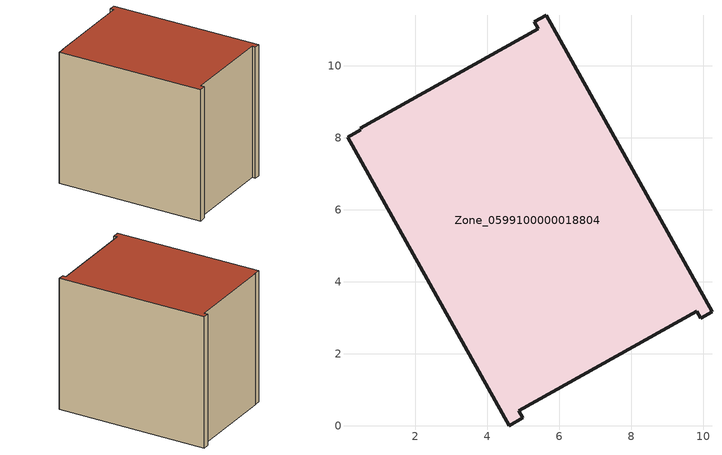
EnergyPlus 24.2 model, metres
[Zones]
Zone_0599100000018804
 floor ground (C_G): 5.31,11.22 5.65,11.4 10.25,3.16 9.94,2.99 9.83,3.18 4.88,0.41 4.99,0.22 4.61,0 0.12,8.02 0.49,8.22 0.48,8.26 5.42,11.03 z0
 wall outside (C_F): 5.65,11.4 5.31,11.22 5.42,11.03 0.48,8.26 0.49,8.22 0.12,8.02 4.61,0 4.99,0.22 4.88,0.41 9.83,3.18 9.94,2.99 10.25,3.16 5.65,11.4 z0:8.27
 roof outside (C_R): 0.49,8.22 0.12,8.02 4.61,0 4.99,0.22 4.88,0.41 9.83,3.18 9.94,2.99 10.25,3.16 5.65,11.4 5.31,11.22 5.42,11.03 0.48,8.26 z8.27
[BUILDING]
Pand.0599100000018804: North Axis=0; Terrain=City; Loads Convergence Tolerance Value=0.04; Temperature Convergence Tolerance Value=0.4; Solar Distribution=FullExterior; Maximum Number of Warmup Days=25; Minimum Number of Warmup Days=1
[Site:Location]
Rotterdam.The.Hague.AP_ZH_NLD Design_Conditions: Latitude=51.96; Longitude=4.45; Time Zone=1; Elevation=-4.5
[SITE:GROUNDTEMPERATURE:BUILDINGSURFACE]
18, 18, 18, 18, 18, 18, 18, 18, 18, 18, 18, 18
[MATERIAL] Thermal Absorptance=0.9; Solar Absorptance=0.7; Visible Absorptance=0.7
Name | Roughness | Thickness | Conductivity | Density | Specific Heat
G.TC.1965-1974 | MediumSmooth | 0.15 | 0.882353 | 540 | 1210
F.TC.1965-1974 | Rough | 0.3 | 0.697674 | 1920 | 840
R.TC.1965-1974 | MediumRough | 0.2 | 0.232558 | 1500 | 1000
[CONSTRUCTION]
C_G: G.TC.1965-1974
C_F: F.TC.1965-1974
C_R: R.TC.1965-1974
[ZONE]
Zone_0599100000018804: Type=1; Multiplier=1; Ceiling Height=Autocalculate; Volume=Autocalculate; Floor Area=autocalculate; Part of Total Floor Area=Yes
[ZONEINFILTRATION:DESIGNFLOWRATE]
Infil_Zone_0599100000018804: Zone or ZoneList or Space or SpaceList=Zone_0599100000018804; Schedule=AlwaysOn; Design Flow Rate Calculation Method=Flow/Area; Flow Rate per Floor Area=0.003; Constant Term Coefficient=1; Temperature Term Coefficient=0; Velocity Term Coefficient=0; Velocity Squared Term Coefficient=0
[HVACTEMPLATE:ZONE:IDEALLOADSAIRSYSTEM]
Zone_0599100000018804: Maximum Heating Supply Air Temperature=50; Minimum Cooling Supply Air Temperature=13; Maximum Heating Supply Air Humidity Ratio=0.0156; Minimum Cooling Supply Air Humidity Ratio=0.0077; Heating Limit=NoLimit; Cooling Limit=NoLimit; Dehumidification Control Type=ConstantSensibleHeatRatio; Cooling Sensible Heat Ratio=0.7; Dehumidification Setpoint=60; Humidification Control Type=None; Humidification Setpoint=30; Outdoor Air Method=None; Outdoor Air Flow Rate per Person=0.00944; Outdoor Air Flow Rate per Zone Floor Area=0; Outdoor Air Flow Rate per Zone=0; Demand Controlled Ventilation Type=None; Outdoor Air Economizer Type=NoEconomizer; Heat Recovery Type=None; Sensible Heat Recovery Effectiveness=0.7; Latent Heat Recovery Effectiveness=0.65
[ZONECONTROL:THERMOSTAT]
ThermostatControl_Zone_0599100000018804: Zone or ZoneList=Zone_0599100000018804; Control Type Schedule=DualSetpointControlType; Control 1=Thermostat_Zone_0599100000018804; Temperature Difference Between Cutout And Setpoint=0
[THERMOSTATSETPOINT:DUALSETPOINT]
Thermostat_Zone_0599100000018804: Heating Setpoint Temperature Schedule=HeatingSetpoint_Zone_0599100000018804; Cooling Setpoint Temperature Schedule=CoolingSetpoint_Zone_0599100000018804
[SCHEDULE:COMPACT]
HeatingSetpoint_Zone_0599100000018804: Through: 12/31, For: AllDays, Until: 24:00, 21
CoolingSetpoint_Zone_0599100000018804: Through: 12/31, For: AllDays, Until: 24:00, 24
DualSetpointControlType: Through: 12/31, For: AllDays, Until: 24:00, 4
AlwaysOn: Through: 12/31, For: AllDays, Until: 24:00, 1
